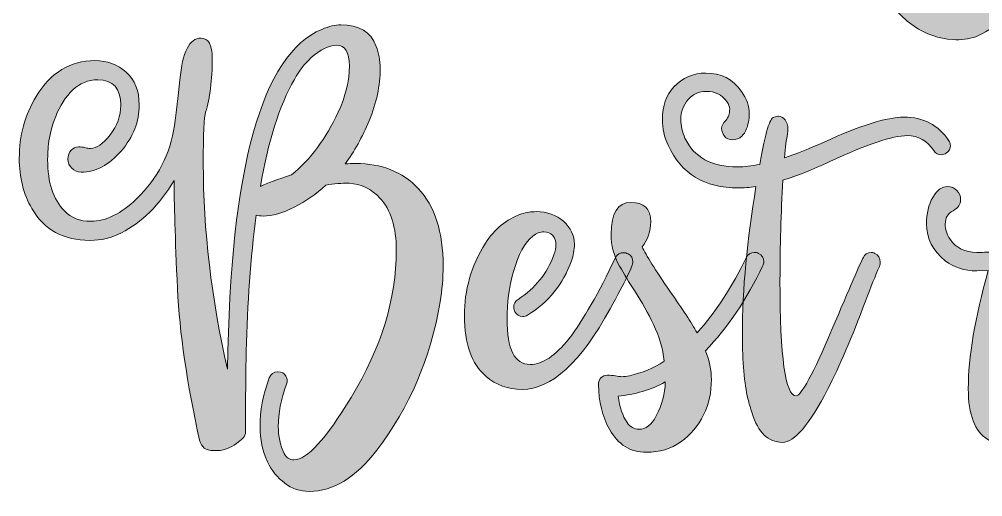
# Model space of a CAD drawing. Header units: inches. Extents: x 0.37 to 5.63, y 0.22 to 5.78.
# Drawn here: x 0.433 to 3.031, y 0.217 to 1.506 of the extents above; entities that cross this region are included whole.
import ezdxf

# ---------------------------------------------------------------- set-up
doc = ezdxf.new("R2010")
doc.units = ezdxf.units.IN
doc.header["$MEASUREMENT"] = 0
doc.layers.add('Layer 1', color=7, linetype='Continuous')

# ---------------------------------------------------------------- blocks, each defined once
blk = doc.blocks.new('block 4')
at = {"layer": 'Layer 1', "true_color": 0x231f20}
h = blk.add_hatch(color=250, dxfattribs=at)
h.dxf.hatch_style = 2
edge = h.paths.add_edge_path()
edge.add_spline(control_points=[(2.9502, 1.4509), (2.9128, 1.4535), (2.8779, 1.4651), (2.8456, 1.487), (2.8121, 1.5102), (2.785, 1.5412), (2.7631, 1.5761), (2.7463, 1.6031), (2.7321, 1.6341), (2.7205, 1.6651), (2.7128, 1.6857), (2.7063, 1.7064), (2.7011, 1.7283), (2.696, 1.7464), (2.6921, 1.767), (2.6908, 1.7864), (2.6882, 1.8006), (2.6882, 1.8148), (2.6869, 1.8289), (2.6844, 1.8496), (2.6856, 1.8715), (2.6869, 1.8922), (2.6882, 1.9064), (2.6908, 1.9206), (2.6934, 1.9348), (2.6947, 1.9451), (2.696, 1.9567), (2.6986, 1.967), (2.7037, 1.9877), (2.7089, 2.007), (2.7166, 2.0277), (2.7231, 2.047), (2.7308, 2.0664), (2.7399, 2.0845), (2.7592, 2.1206), (2.7811, 2.1541), (2.8108, 2.1812), (2.8289, 2.1993), (2.8495, 2.2135), (2.8728, 2.2238), (2.8792, 2.2277), (2.8856, 2.2329), (2.8934, 2.2354), (2.9076, 2.2432), (2.9231, 2.2483), (2.9386, 2.2509), (2.9567, 2.2548), (2.9734, 2.2548), (2.9902, 2.2522), (3.0186, 2.2483), (3.0444, 2.238), (3.0663, 2.2212), (3.0986, 2.1993), (3.1244, 2.1709), (3.1463, 2.1399), (3.1605, 2.1219), (3.1722, 2.1038), (3.1824, 2.0832), (3.1876, 2.0729), (3.1915, 2.0625), (3.1954, 2.0509), (3.2005, 2.038), (3.2044, 2.0251), (3.2083, 2.0109), (3.2122, 1.9954), (3.216, 1.9799), (3.216, 1.9632), (3.2147, 1.9399), (3.1992, 1.9167), (3.1786, 1.909), (3.1657, 1.9051), (3.1541, 1.9012), (3.1411, 1.8973), (3.1257, 1.8935), (3.1102, 1.8883), (3.0934, 1.8845), (3.0818, 1.8806), (3.0702, 1.878), (3.0573, 1.8741), (3.0379, 1.869), (3.0173, 1.8625), (2.9979, 1.8573), (2.9863, 1.8548), (2.976, 1.8509), (2.9644, 1.8483), (2.945, 1.8432), (2.9244, 1.8367), (2.905, 1.8315), (2.8882, 1.8264), (2.8715, 1.8225), (2.8534, 1.8173), (2.8534, 1.8135), (2.8534, 1.8109), (2.8534, 1.8083), (2.8547, 1.8006), (2.856, 1.7928), (2.8573, 1.7851), (2.8599, 1.7683), (2.8624, 1.7515), (2.865, 1.7348), (2.8728, 1.7025), (2.8831, 1.6689), (2.8986, 1.6393), (2.9089, 1.6199), (2.9218, 1.6018), (2.9399, 1.5877), (2.9476, 1.5825), (2.9554, 1.5786), (2.9644, 1.5748), (2.9669, 1.5735), (2.9695, 1.5722), (2.9734, 1.5709), (2.9889, 1.5644), (3.0018, 1.5683), (3.016, 1.5761), (3.0328, 1.5851), (3.0444, 1.5993), (3.0534, 1.6173), (3.0637, 1.638), (3.0702, 1.6599), (3.0741, 1.6819), (3.0767, 1.6948), (3.0754, 1.7064), (3.0767, 1.718), (3.0689, 1.7206), (3.0637, 1.7219), (3.0573, 1.7244), (3.0508, 1.7283), (3.047, 1.7348), (3.047, 1.7425), (3.047, 1.7515), (3.0495, 1.7567), (3.0586, 1.758), (3.0624, 1.7593), (3.0676, 1.7606), (3.0728, 1.7606), (3.0986, 1.7593), (3.1257, 1.7593), (3.1528, 1.758), (3.1709, 1.7567), (3.1902, 1.7567), (3.2096, 1.7541), (3.2224, 1.7528), (3.2302, 1.7464), (3.2341, 1.7348), (3.2379, 1.7232), (3.2302, 1.7141), (3.2199, 1.7128), (3.2122, 1.7115), (3.2044, 1.7115), (3.1967, 1.7115), (3.1876, 1.7115), (3.1786, 1.7115), (3.1683, 1.7115), (3.167, 1.7025), (3.167, 1.6935), (3.1644, 1.6844), (3.1618, 1.6702), (3.1592, 1.6573), (3.1554, 1.6431), (3.1515, 1.6302), (3.1476, 1.6186), (3.1437, 1.6057), (3.1283, 1.567), (3.1076, 1.5322), (3.0779, 1.5025), (3.0586, 1.4831), (3.0367, 1.4689), (3.0121, 1.4586), (2.9928, 1.4522), (2.9721, 1.4496), (2.9502, 1.4509)], knot_values=[0, 0, 0, 0, 1, 1, 1, 2, 2, 2, 3, 3, 3, 4, 4, 4, 5, 5, 5, 6, 6, 6, 7, 7, 7, 8, 8, 8, 9, 9, 9, 10, 10, 10, 11, 11, 11, 12, 12, 12, 13, 13, 13, 14, 14, 14, 15, 15, 15, 16, 16, 16, 17, 17, 17, 18, 18, 18, 19, 19, 19, 20, 20, 20, 21, 21, 21, 22, 22, 22, 23, 23, 23, 24, 24, 24, 25, 25, 25, 26, 26, 26, 27, 27, 27, 28, 28, 28, 29, 29, 29, 30, 30, 30, 31, 31, 31, 32, 32, 32, 33, 33, 33, 34, 34, 34, 35, 35, 35, 36, 36, 36, 37, 37, 37, 38, 38, 38, 39, 39, 39, 40, 40, 40, 41, 41, 41, 42, 42, 42, 43, 43, 43, 44, 44, 44, 45, 45, 45, 46, 46, 46, 47, 47, 47, 48, 48, 48, 49, 49, 49, 50, 50, 50, 51, 51, 51, 52, 52, 52, 53, 53, 53, 54, 54, 54, 55, 55, 55, 56, 56, 56, 57, 57, 57, 57], degree=3, periodic=1)
edge = h.paths.add_edge_path()
edge.add_spline(control_points=[(2.8728, 2.1219), (2.8895, 2.1464), (2.9115, 2.1657), (2.9334, 2.1774), (2.9102, 2.1774), (2.8869, 2.1735), (2.865, 2.167), (2.8586, 2.1657), (2.8534, 2.1632), (2.8482, 2.1619), (2.8418, 2.158), (2.8367, 2.1554), (2.8302, 2.1516), (2.8095, 2.1361), (2.7928, 2.118), (2.7786, 2.0973), (2.7747, 2.087), (2.7708, 2.0767), (2.7669, 2.0664), (2.7554, 2.0341), (2.7476, 2.0032), (2.7437, 1.9773), (2.7399, 1.9503), (2.7373, 1.9283), (2.7373, 1.9115), (2.7373, 1.9038), (2.7373, 1.8973), (2.7373, 1.8935), (2.7373, 1.8896), (2.7373, 1.887), (2.7373, 1.887), (2.7373, 1.887), (2.8069, 1.8883), (2.8069, 1.8883), (2.8069, 1.8883), (2.8069, 1.8896), (2.8069, 1.8935), (2.8056, 1.8973), (2.8069, 1.9025), (2.8069, 1.909), (2.8069, 1.9232), (2.8082, 1.9425), (2.8121, 1.9657), (2.816, 1.989), (2.8224, 2.0161), (2.8328, 2.0432), (2.8418, 2.0703), (2.856, 2.0986), (2.8728, 2.1219)], knot_values=[0, 0, 0, 0, 1, 1, 1, 2, 2, 2, 3, 3, 3, 4, 4, 4, 5, 5, 5, 6, 6, 6, 7, 7, 7, 8, 8, 8, 9, 9, 9, 10, 10, 10, 11, 11, 11, 12, 12, 12, 13, 13, 13, 14, 14, 14, 15, 15, 15, 16, 16, 16, 16], degree=3, periodic=1)
h.paths.add_polyline_path([(2.8069, 1.8638), (2.7386, 1.8638), (2.7386, 1.8302), (2.8069, 1.8302)])
h.paths.add_polyline_path([(2.8069, 1.8135), (2.7386, 1.8135), (2.7386, 1.7967), (2.8069, 1.7967)])
edge = h.paths.add_edge_path()
edge.add_spline(control_points=[(2.9218, 2.0961), (2.9128, 2.0909), (2.9076, 2.0832), (2.9024, 2.0741), (2.8973, 2.0664), (2.8934, 2.0573), (2.8895, 2.0483), (2.8792, 2.0303), (2.8728, 2.0109), (2.8689, 1.9916), (2.8663, 1.9786), (2.8637, 1.967), (2.8611, 1.9541), (2.8611, 1.9503), (2.8611, 1.9451), (2.8599, 1.9399), (2.8624, 1.9412), (2.8637, 1.9412), (2.865, 1.9412), (2.8831, 1.9464), (2.9011, 1.9516), (2.9179, 1.9567), (2.945, 1.9645), (2.9721, 1.9722), (2.9979, 1.9799), (3.0173, 1.9851), (3.0354, 1.9903), (3.0534, 1.9954), (3.0663, 1.9993), (3.0779, 2.0032), (3.0921, 2.007), (3.087, 2.0173), (3.0831, 2.0277), (3.0767, 2.0367), (3.065, 2.0573), (3.0508, 2.0754), (3.0302, 2.0896), (3.0147, 2.1012), (2.9979, 2.109), (2.9773, 2.1103), (2.9579, 2.1103), (2.9386, 2.1064), (2.9218, 2.0961)], knot_values=[0, 0, 0, 0, 1, 1, 1, 2, 2, 2, 3, 3, 3, 4, 4, 4, 5, 5, 5, 6, 6, 6, 7, 7, 7, 8, 8, 8, 9, 9, 9, 10, 10, 10, 11, 11, 11, 12, 12, 12, 13, 13, 13, 14, 14, 14, 14], degree=3, periodic=1)
at = {"layer": 'Layer 1', "lineweight": 0}
blk.add_open_spline([(2.9502, 1.4509), (2.9128, 1.4535), (2.8779, 1.4651), (2.8456, 1.487), (2.8121, 1.5102), (2.785, 1.5412), (2.7631, 1.5761), (2.7463, 1.6031), (2.7321, 1.6341), (2.7205, 1.6651), (2.7128, 1.6857), (2.7063, 1.7064), (2.7011, 1.7283), (2.696, 1.7464), (2.6921, 1.767), (2.6908, 1.7864), (2.6882, 1.8006), (2.6882, 1.8148), (2.6869, 1.8289), (2.6844, 1.8496), (2.6856, 1.8715), (2.6869, 1.8922), (2.6882, 1.9064), (2.6908, 1.9206), (2.6934, 1.9348), (2.6947, 1.9451), (2.696, 1.9567), (2.6986, 1.967), (2.7037, 1.9877), (2.7089, 2.007), (2.7166, 2.0277), (2.7231, 2.047), (2.7308, 2.0664), (2.7399, 2.0845), (2.7592, 2.1206), (2.7811, 2.1541), (2.8108, 2.1812), (2.8289, 2.1993), (2.8495, 2.2135), (2.8728, 2.2238), (2.8792, 2.2277), (2.8856, 2.2329), (2.8934, 2.2354), (2.9076, 2.2432), (2.9231, 2.2483), (2.9386, 2.2509), (2.9567, 2.2548), (2.9734, 2.2548), (2.9902, 2.2522), (3.0186, 2.2483), (3.0444, 2.238), (3.0663, 2.2212), (3.0986, 2.1993), (3.1244, 2.1709), (3.1463, 2.1399), (3.1605, 2.1219), (3.1722, 2.1038), (3.1824, 2.0832), (3.1876, 2.0729), (3.1915, 2.0625), (3.1954, 2.0509), (3.2005, 2.038), (3.2044, 2.0251), (3.2083, 2.0109), (3.2122, 1.9954), (3.216, 1.9799), (3.216, 1.9632), (3.2147, 1.9399), (3.1992, 1.9167), (3.1786, 1.909), (3.1657, 1.9051), (3.1541, 1.9012), (3.1411, 1.8973), (3.1257, 1.8935), (3.1102, 1.8883), (3.0934, 1.8845), (3.0818, 1.8806), (3.0702, 1.878), (3.0573, 1.8741), (3.0379, 1.869), (3.0173, 1.8625), (2.9979, 1.8573), (2.9863, 1.8548), (2.976, 1.8509), (2.9644, 1.8483), (2.945, 1.8432), (2.9244, 1.8367), (2.905, 1.8315), (2.8882, 1.8264), (2.8715, 1.8225), (2.8534, 1.8173), (2.8534, 1.8135), (2.8534, 1.8109), (2.8534, 1.8083), (2.8547, 1.8006), (2.856, 1.7928), (2.8573, 1.7851), (2.8599, 1.7683), (2.8624, 1.7515), (2.865, 1.7348), (2.8728, 1.7025), (2.8831, 1.6689), (2.8986, 1.6393), (2.9089, 1.6199), (2.9218, 1.6018), (2.9399, 1.5877), (2.9476, 1.5825), (2.9554, 1.5786), (2.9644, 1.5748), (2.9669, 1.5735), (2.9695, 1.5722), (2.9734, 1.5709), (2.9889, 1.5644), (3.0018, 1.5683), (3.016, 1.5761), (3.0328, 1.5851), (3.0444, 1.5993), (3.0534, 1.6173), (3.0637, 1.638), (3.0702, 1.6599), (3.0741, 1.6819), (3.0767, 1.6948), (3.0754, 1.7064), (3.0767, 1.718), (3.0689, 1.7206), (3.0637, 1.7219), (3.0573, 1.7244), (3.0508, 1.7283), (3.047, 1.7348), (3.047, 1.7425), (3.047, 1.7515), (3.0495, 1.7567), (3.0586, 1.758), (3.0624, 1.7593), (3.0676, 1.7606), (3.0728, 1.7606), (3.0986, 1.7593), (3.1257, 1.7593), (3.1528, 1.758), (3.1709, 1.7567), (3.1902, 1.7567), (3.2096, 1.7541), (3.2224, 1.7528), (3.2302, 1.7464), (3.2341, 1.7348), (3.2379, 1.7232), (3.2302, 1.7141), (3.2199, 1.7128), (3.2122, 1.7115), (3.2044, 1.7115), (3.1967, 1.7115), (3.1876, 1.7115), (3.1786, 1.7115), (3.1683, 1.7115), (3.167, 1.7025), (3.167, 1.6935), (3.1644, 1.6844), (3.1618, 1.6702), (3.1592, 1.6573), (3.1554, 1.6431), (3.1515, 1.6302), (3.1476, 1.6186), (3.1437, 1.6057), (3.1283, 1.567), (3.1076, 1.5322), (3.0779, 1.5025), (3.0586, 1.4831), (3.0367, 1.4689), (3.0121, 1.4586), (2.9928, 1.4522), (2.9721, 1.4496), (2.9502, 1.4509)], degree=3, knots=[0, 0, 0, 0, 1, 1, 1, 2, 2, 2, 3, 3, 3, 4, 4, 4, 5, 5, 5, 6, 6, 6, 7, 7, 7, 8, 8, 8, 9, 9, 9, 10, 10, 10, 11, 11, 11, 12, 12, 12, 13, 13, 13, 14, 14, 14, 15, 15, 15, 16, 16, 16, 17, 17, 17, 18, 18, 18, 19, 19, 19, 20, 20, 20, 21, 21, 21, 22, 22, 22, 23, 23, 23, 24, 24, 24, 25, 25, 25, 26, 26, 26, 27, 27, 27, 28, 28, 28, 29, 29, 29, 30, 30, 30, 31, 31, 31, 32, 32, 32, 33, 33, 33, 34, 34, 34, 35, 35, 35, 36, 36, 36, 37, 37, 37, 38, 38, 38, 39, 39, 39, 40, 40, 40, 41, 41, 41, 42, 42, 42, 43, 43, 43, 44, 44, 44, 45, 45, 45, 46, 46, 46, 47, 47, 47, 48, 48, 48, 49, 49, 49, 50, 50, 50, 51, 51, 51, 52, 52, 52, 53, 53, 53, 54, 54, 54, 55, 55, 55, 56, 56, 56, 57, 57, 57, 57], dxfattribs=at)
blk = doc.blocks.new('block 5')
at = {"layer": 'Layer 1', "true_color": 0x231f20}
h = blk.add_hatch(color=250, dxfattribs=at)
h.dxf.hatch_style = 2
edge = h.paths.add_edge_path()
edge.add_spline(control_points=[(1.1484, 0.2541), (1.1285, 0.269), (1.1129, 0.2883), (1.1024, 0.3113), (1.0887, 0.3418), (1.0818, 0.3729), (1.0818, 0.4058), (1.0818, 0.4488), (1.0899, 0.4929), (1.1067, 0.5383), (1.1111, 0.5489), (1.1185, 0.5545), (1.1297, 0.5545), (1.1403, 0.5545), (1.1477, 0.5508), (1.1515, 0.5427), (1.154, 0.5383), (1.1552, 0.534), (1.1552, 0.5309), (1.1552, 0.5278), (1.1546, 0.5247), (1.1534, 0.5215), (1.1384, 0.4799), (1.131, 0.4419), (1.131, 0.4071), (1.131, 0.381), (1.1366, 0.3567), (1.1472, 0.3337), (1.1527, 0.3225), (1.1614, 0.3169), (1.1733, 0.3169), (1.2081, 0.3169), (1.2597, 0.3729), (1.3275, 0.4855), (1.4089, 0.6192), (1.4494, 0.7516), (1.4494, 0.8822), (1.4494, 0.945), (1.4345, 0.9917), (1.4052, 1.0234), (1.3828, 1.0476), (1.3549, 1.0607), (1.3219, 1.0638), (1.3026, 1.0638), (1.2815, 1.062), (1.2597, 1.0582), (1.2336, 1.0346), (1.2056, 1.0147), (1.1739, 0.9985), (1.1428, 0.983), (1.1148, 0.9749), (1.0899, 0.9749), (1.0831, 0.9749), (1.0769, 0.9755), (1.0713, 0.9774), (1.0564, 0.8611), (1.0477, 0.7386), (1.0445, 0.6098), (1.0433, 0.5464), (1.0427, 0.4743), (1.0427, 0.3928), (1.0427, 0.3859), (1.0402, 0.3797), (1.0358, 0.3754), (1.0308, 0.3704), (1.0253, 0.3654), (1.0184, 0.3611), (1.0004, 0.3493), (0.9855, 0.343), (0.9743, 0.3424), (0.9631, 0.3418), (0.9569, 0.3418), (0.9562, 0.3418), (0.9357, 0.3418), (0.9233, 0.3511), (0.9189, 0.3698), (0.8847, 0.5234), (0.8648, 0.6596), (0.8592, 0.7796), (0.853, 0.9164), (0.8499, 1.0134), (0.8499, 1.0707), (0.81, 1.0041), (0.7628, 0.9575), (0.7081, 0.9295), (0.6813, 0.9158), (0.6533, 0.909), (0.6229, 0.909), (0.552, 0.909), (0.4998, 0.9376), (0.4668, 0.9948), (0.4438, 1.034), (0.4326, 1.0787), (0.4326, 1.1304), (0.4326, 1.1919), (0.4475, 1.2473), (0.478, 1.2976), (0.5172, 1.3617), (0.57, 1.3941), (0.6366, 1.3941), (0.6695, 1.3941), (0.6975, 1.3835), (0.7211, 1.3629), (0.7441, 1.3418), (0.756, 1.3126), (0.756, 1.2746), (0.756, 1.2299), (0.7398, 1.1882), (0.7075, 1.1503), (0.6745, 1.1123), (0.6384, 1.093), (0.5993, 1.093), (0.5893, 1.093), (0.5812, 1.0968), (0.5744, 1.1036), (0.5675, 1.1105), (0.5638, 1.1192), (0.5638, 1.1285), (0.5638, 1.1384), (0.5669, 1.1465), (0.5725, 1.1527), (0.5781, 1.1583), (0.5849, 1.1615), (0.5924, 1.1615), (0.5986, 1.1615), (0.6042, 1.1608), (0.6098, 1.1596), (0.6154, 1.1577), (0.6204, 1.1571), (0.6247, 1.1571), (0.6403, 1.1571), (0.6583, 1.1695), (0.6776, 1.1938), (0.6969, 1.218), (0.7062, 1.2448), (0.7062, 1.274), (0.7062, 1.3194), (0.6857, 1.3424), (0.644, 1.3424), (0.6185, 1.3424), (0.5961, 1.3331), (0.5769, 1.3151), (0.5576, 1.2964), (0.542, 1.2728), (0.5308, 1.2435), (0.5197, 1.2143), (0.5134, 1.1901), (0.5115, 1.1695), (0.5097, 1.149), (0.5091, 1.1347), (0.5091, 1.1266), (0.5091, 1.0657), (0.524, 1.0197), (0.5545, 0.9886), (0.5725, 0.9699), (0.5961, 0.9606), (0.626, 0.9606), (0.6664, 0.9606), (0.7075, 0.9811), (0.7491, 1.0215), (0.8057, 1.0763), (0.8399, 1.1422), (0.8511, 1.2193), (0.8561, 1.2547), (0.8611, 1.2958), (0.8654, 1.3424), (0.8729, 1.4177), (0.8915, 1.455), (0.922, 1.455), (0.9425, 1.455), (0.9531, 1.437), (0.9531, 1.4003), (0.9531, 1.3412), (0.9469, 1.2927), (0.9351, 1.2554), (0.9307, 1.2429), (0.9288, 1.1963), (0.9288, 1.1161), (0.9288, 0.9376), (0.9506, 0.7523), (0.9942, 0.5613), (1.0016, 1.1049), (1.0862, 1.4102), (1.2485, 1.4786), (1.2678, 1.4867), (1.2852, 1.4911), (1.2995, 1.4911), (1.3486, 1.4911), (1.381, 1.4718), (1.3953, 1.4326), (1.4021, 1.4146), (1.4059, 1.3947), (1.4059, 1.3735), (1.4059, 1.3269), (1.3959, 1.2796), (1.376, 1.2317), (1.3579, 1.1882), (1.3362, 1.149), (1.3113, 1.1154), (1.3213, 1.1161), (1.3306, 1.1167), (1.3399, 1.1167), (1.4096, 1.1167), (1.4656, 1.0943), (1.5084, 1.0495), (1.5532, 1.0016), (1.5756, 0.932), (1.5756, 0.8399), (1.5756, 0.8082), (1.5731, 0.7759), (1.5675, 0.7429), (1.542, 0.5912), (1.4848, 0.4581), (1.3965, 0.343), (1.3399, 0.269), (1.2796, 0.2323), (1.2149, 0.2317), (1.19, 0.2317), (1.1676, 0.2392), (1.1484, 0.2541)], knot_values=[0, 0, 0, 0, 1, 1, 1, 2, 2, 2, 3, 3, 3, 4, 4, 4, 5, 5, 5, 6, 6, 6, 7, 7, 7, 8, 8, 8, 9, 9, 9, 10, 10, 10, 11, 11, 11, 12, 12, 12, 13, 13, 13, 14, 14, 14, 15, 15, 15, 16, 16, 16, 17, 17, 17, 18, 18, 18, 19, 19, 19, 20, 20, 20, 21, 21, 21, 22, 22, 22, 23, 23, 23, 24, 24, 24, 25, 25, 25, 26, 26, 26, 27, 27, 27, 28, 28, 28, 29, 29, 29, 30, 30, 30, 31, 31, 31, 32, 32, 32, 33, 33, 33, 34, 34, 34, 35, 35, 35, 36, 36, 36, 37, 37, 37, 38, 38, 38, 39, 39, 39, 40, 40, 40, 41, 41, 41, 42, 42, 42, 43, 43, 43, 44, 44, 44, 45, 45, 45, 46, 46, 46, 47, 47, 47, 48, 48, 48, 49, 49, 49, 50, 50, 50, 51, 51, 51, 52, 52, 52, 53, 53, 53, 54, 54, 54, 55, 55, 55, 56, 56, 56, 57, 57, 57, 58, 58, 58, 59, 59, 59, 60, 60, 60, 61, 61, 61, 62, 62, 62, 63, 63, 63, 64, 64, 64, 65, 65, 65, 66, 66, 66, 67, 67, 67, 68, 68, 68, 69, 69, 69, 70, 70, 70, 71, 71, 71, 72, 72, 72, 73, 73, 73, 73], degree=3, periodic=1)
edge = h.paths.add_edge_path()
edge.add_spline(control_points=[(1.1671, 1.0862), (1.218, 1.1279), (1.2597, 1.1838), (1.2927, 1.2547), (1.3126, 1.2976), (1.3225, 1.3393), (1.3231, 1.3797), (1.3231, 1.4171), (1.3113, 1.4357), (1.2877, 1.4357), (1.2671, 1.4357), (1.2448, 1.4245), (1.2193, 1.4015), (1.2025, 1.3866), (1.1875, 1.3673), (1.1745, 1.3437), (1.1335, 1.2715), (1.103, 1.1751), (1.0831, 1.0545), (1.1011, 1.0632), (1.1291, 1.0738), (1.1671, 1.0862)], knot_values=[0, 0, 0, 0, 1, 1, 1, 2, 2, 2, 3, 3, 3, 4, 4, 4, 5, 5, 5, 6, 6, 6, 7, 7, 7, 7], degree=3, periodic=1)
h = blk.add_hatch(color=250, dxfattribs=at)
h.dxf.hatch_style = 2
edge = h.paths.add_edge_path()
edge.add_spline(control_points=[(3.5049, 0.3107), (3.4614, 0.3729), (3.4322, 0.4531), (3.4172, 0.5508), (3.4091, 0.6061), (3.4041, 0.6534), (3.4035, 0.6938), (3.4023, 0.7342), (3.4017, 0.7641), (3.4017, 0.784), (3.4017, 0.8132), (3.4023, 0.8449), (3.4035, 0.8804), (3.3842, 0.8779), (3.3625, 0.8748), (3.3382, 0.8704), (3.2362, 0.8524), (3.1641, 0.8406), (3.1218, 0.835), (3.087, 0.7013), (3.0696, 0.5968), (3.0696, 0.5215), (3.0696, 0.4575), (3.0789, 0.4189), (3.0976, 0.4071), (3.105, 0.4021), (3.1088, 0.394), (3.1088, 0.3835), (3.1088, 0.3679), (3.1007, 0.3598), (3.0851, 0.3598), (3.0708, 0.3598), (3.0571, 0.3636), (3.0447, 0.3716), (3.0093, 0.3934), (2.9919, 0.4394), (2.9919, 0.5085), (2.9919, 0.5937), (3.0099, 0.7), (3.0453, 0.8275), (3.0453, 0.8275), (3.0148, 0.8269), (3.0148, 0.8269), (2.9813, 0.8269), (2.9527, 0.8362), (2.9297, 0.8542), (2.8961, 0.881), (2.8793, 0.9139), (2.8793, 0.9537), (2.8793, 0.9817), (2.8849, 1.0054), (2.8961, 1.0253), (2.9073, 1.0445), (2.9203, 1.0545), (2.9359, 1.0545), (2.9458, 1.0545), (2.9546, 1.0508), (2.9614, 1.0439), (2.9682, 1.0371), (2.9713, 1.0284), (2.9713, 1.0184), (2.9713, 1.0066), (2.9645, 0.9973), (2.9508, 0.9892), (2.9365, 0.9811), (2.9297, 0.9693), (2.9297, 0.9537), (2.9297, 0.9388), (2.934, 0.9251), (2.9427, 0.9121), (2.9589, 0.8884), (2.9832, 0.8766), (3.0148, 0.8766), (3.0279, 0.8766), (3.0429, 0.8773), (3.0596, 0.8785), (3.11, 1.0445), (3.1666, 1.1901), (3.2307, 1.3157), (3.2879, 1.4276), (3.3401, 1.4836), (3.388, 1.4836), (3.4185, 1.4836), (3.4402, 1.4737), (3.4539, 1.4531), (3.4632, 1.4388), (3.4707, 1.4245), (3.475, 1.409), (3.4881, 1.366), (3.4974, 1.3219), (3.5018, 1.2771), (3.5043, 1.2529), (3.5068, 1.2087), (3.5093, 1.1447), (3.5242, 0.7759), (3.5478, 0.5383), (3.5795, 0.432), (3.6113, 0.3256), (3.6479, 0.2728), (3.6884, 0.2728), (3.7002, 0.2728), (3.7151, 0.2771), (3.7319, 0.2864), (3.7487, 0.2958), (3.7611, 0.3001), (3.7705, 0.3001), (3.7866, 0.3001), (3.7947, 0.2933), (3.7947, 0.2802), (3.7947, 0.2659), (3.7841, 0.2522), (3.7624, 0.2404), (3.735, 0.2249), (3.7051, 0.2174), (3.6734, 0.2174), (3.6044, 0.2174), (3.5478, 0.2485), (3.5049, 0.3107)], knot_values=[0, 0, 0, 0, 1, 1, 1, 2, 2, 2, 3, 3, 3, 4, 4, 4, 5, 5, 5, 6, 6, 6, 7, 7, 7, 8, 8, 8, 9, 9, 9, 10, 10, 10, 11, 11, 11, 12, 12, 12, 13, 13, 13, 14, 14, 14, 15, 15, 15, 16, 16, 16, 17, 17, 17, 18, 18, 18, 19, 19, 19, 20, 20, 20, 21, 21, 21, 22, 22, 22, 23, 23, 23, 24, 24, 24, 25, 25, 25, 26, 26, 26, 27, 27, 27, 28, 28, 28, 29, 29, 29, 30, 30, 30, 31, 31, 31, 32, 32, 32, 33, 33, 33, 34, 34, 34, 35, 35, 35, 36, 36, 36, 37, 37, 37, 38, 38, 38, 39, 39, 39, 39], degree=3, periodic=1)
edge = h.paths.add_edge_path()
edge.add_spline(control_points=[(3.258, 0.9077), (3.3183, 0.9189), (3.3675, 0.9264), (3.4054, 0.9307), (3.4073, 0.9724), (3.4104, 1.0178), (3.4135, 1.0675), (3.4178, 1.1316), (3.4197, 1.1832), (3.4197, 1.2224), (3.4197, 1.2784), (3.416, 1.3256), (3.4079, 1.3636), (3.3998, 1.4015), (3.3905, 1.4208), (3.3812, 1.4208), (3.3762, 1.4208), (3.3681, 1.414), (3.3575, 1.4003), (3.3103, 1.3412), (3.2636, 1.2522), (3.2182, 1.1341), (3.1865, 1.0514), (3.1591, 0.9693), (3.1355, 0.8872), (3.1716, 0.8922), (3.212, 0.899), (3.258, 0.9077)], knot_values=[0, 0, 0, 0, 1, 1, 1, 2, 2, 2, 3, 3, 3, 4, 4, 4, 5, 5, 5, 6, 6, 6, 7, 7, 7, 8, 8, 8, 9, 9, 9, 9], degree=3, periodic=1)
h = blk.add_hatch(color=250, dxfattribs=at)
h.dxf.hatch_style = 2
edge = h.paths.add_edge_path()
edge.add_spline(control_points=[(2.4088, 0.4432), (2.4045, 0.4562), (2.4007, 0.4693), (2.3977, 0.4817), (2.3877, 0.5228), (2.3827, 0.5806), (2.3827, 0.6546), (2.3827, 0.7771), (2.3952, 0.9102), (2.4194, 1.0545), (2.402, 1.052), (2.3865, 1.0508), (2.3715, 1.0508), (2.2801, 1.0508), (2.2173, 1.0893), (2.1825, 1.1658), (2.1719, 1.1882), (2.1669, 1.2112), (2.1669, 1.2355), (2.1669, 1.2721), (2.1775, 1.3014), (2.198, 1.3231), (2.2216, 1.348), (2.2502, 1.3605), (2.2838, 1.3605), (2.3249, 1.3605), (2.3572, 1.3443), (2.3802, 1.3113), (2.3945, 1.292), (2.4014, 1.2715), (2.4014, 1.2498), (2.4014, 1.2355), (2.3983, 1.2205), (2.392, 1.2056), (2.3902, 1.2006), (2.3865, 1.1957), (2.3815, 1.1907), (2.3746, 1.1838), (2.3659, 1.1807), (2.3566, 1.1807), (2.3467, 1.1807), (2.3392, 1.1838), (2.3342, 1.1907), (2.3292, 1.1969), (2.3268, 1.2037), (2.3268, 1.2112), (2.3268, 1.218), (2.3305, 1.2249), (2.338, 1.233), (2.3448, 1.2411), (2.3485, 1.251), (2.3485, 1.2634), (2.3485, 1.2697), (2.346, 1.2765), (2.3404, 1.284), (2.3274, 1.302), (2.3087, 1.3113), (2.2851, 1.3113), (2.2658, 1.3113), (2.2496, 1.3039), (2.2366, 1.2896), (2.2235, 1.2746), (2.2167, 1.2566), (2.2167, 1.2361), (2.2167, 1.218), (2.2204, 1.2013), (2.2279, 1.1851), (2.2521, 1.1335), (2.2994, 1.1073), (2.3703, 1.1073), (2.3877, 1.1073), (2.4076, 1.1098), (2.4293, 1.1142), (2.4375, 1.1577), (2.4443, 1.1901), (2.4505, 1.2106), (2.4561, 1.2292), (2.4617, 1.2398), (2.4679, 1.2417), (2.4735, 1.2435), (2.4779, 1.2442), (2.4804, 1.2442), (2.4866, 1.2442), (2.4922, 1.2411), (2.4978, 1.2348), (2.5028, 1.228), (2.5053, 1.2199), (2.5053, 1.2093), (2.5053, 1.205), (2.5046, 1.2), (2.504, 1.195), (2.5015, 1.1826), (2.499, 1.1615), (2.4965, 1.1322), (2.5289, 1.1428), (2.5643, 1.1571), (2.6029, 1.1745), (2.7011, 1.2193), (2.7727, 1.2417), (2.818, 1.2417), (2.8709, 1.2417), (2.9113, 1.2205), (2.9393, 1.1782), (2.9424, 1.1739), (2.9437, 1.1695), (2.9437, 1.1646), (2.9437, 1.1565), (2.9399, 1.1496), (2.9325, 1.1447), (2.9281, 1.1416), (2.9238, 1.1403), (2.9188, 1.1403), (2.9107, 1.1403), (2.9039, 1.144), (2.8989, 1.1515), (2.8809, 1.1782), (2.8566, 1.1919), (2.8274, 1.1919), (2.7882, 1.1919), (2.7185, 1.1683), (2.6184, 1.1217), (2.5724, 1.0999), (2.5307, 1.0837), (2.4922, 1.0719), (2.4866, 0.9836), (2.4841, 0.8934), (2.4841, 0.8014), (2.4841, 0.5937), (2.4984, 0.4898), (2.5276, 0.4898), (2.5413, 0.4898), (2.5737, 0.5495), (2.624, 0.6683), (2.6732, 0.7834), (2.7011, 0.848), (2.708, 0.8623), (2.7123, 0.8717), (2.7198, 0.8766), (2.7297, 0.8766), (2.7329, 0.8766), (2.7366, 0.876), (2.7403, 0.8741), (2.7496, 0.8692), (2.7546, 0.8611), (2.7546, 0.8505), (2.7546, 0.8468), (2.754, 0.8431), (2.7521, 0.8387), (2.7416, 0.8144), (2.7291, 0.7834), (2.7148, 0.7454), (2.6781, 0.6472), (2.6439, 0.5682), (2.6135, 0.5085), (2.5637, 0.4121), (2.5227, 0.3642), (2.4909, 0.3642), (2.4524, 0.3642), (2.425, 0.3903), (2.4088, 0.4432)], knot_values=[0, 0, 0, 0, 1, 1, 1, 2, 2, 2, 3, 3, 3, 4, 4, 4, 5, 5, 5, 6, 6, 6, 7, 7, 7, 8, 8, 8, 9, 9, 9, 10, 10, 10, 11, 11, 11, 12, 12, 12, 13, 13, 13, 14, 14, 14, 15, 15, 15, 16, 16, 16, 17, 17, 17, 18, 18, 18, 19, 19, 19, 20, 20, 20, 21, 21, 21, 22, 22, 22, 23, 23, 23, 24, 24, 24, 25, 25, 25, 26, 26, 26, 27, 27, 27, 28, 28, 28, 29, 29, 29, 30, 30, 30, 31, 31, 31, 32, 32, 32, 33, 33, 33, 34, 34, 34, 35, 35, 35, 36, 36, 36, 37, 37, 37, 38, 38, 38, 39, 39, 39, 40, 40, 40, 41, 41, 41, 42, 42, 42, 43, 43, 43, 44, 44, 44, 45, 45, 45, 46, 46, 46, 47, 47, 47, 48, 48, 48, 49, 49, 49, 50, 50, 50, 51, 51, 51, 52, 52, 52, 53, 53, 53, 53], degree=3, periodic=1)
h = blk.add_hatch(color=250, dxfattribs=at)
h.dxf.hatch_style = 2
edge = h.paths.add_edge_path()
edge.add_spline(control_points=[(2.0243, 0.3996), (2.005, 0.4338), (1.9951, 0.4743), (1.9945, 0.5203), (1.9945, 0.5271), (1.9969, 0.5334), (2.0013, 0.5383), (2.0057, 0.5427), (2.0119, 0.5452), (2.0187, 0.5452), (2.0261, 0.5452), (2.0336, 0.5446), (2.0405, 0.5433), (2.0473, 0.5421), (2.0529, 0.5414), (2.0572, 0.5414), (2.0635, 0.5414), (2.0703, 0.5421), (2.0784, 0.5439), (2.1114, 0.5514), (2.1425, 0.5645), (2.1717, 0.5831), (2.168, 0.6167), (2.1586, 0.6496), (2.1431, 0.682), (2.1294, 0.7112), (2.112, 0.7423), (2.0915, 0.774), (2.0771, 0.7958), (2.0641, 0.8176), (2.0517, 0.8393), (2.0361, 0.8667), (2.0286, 0.8953), (2.0286, 0.9258), (2.0286, 0.983), (2.0467, 1.0116), (2.0821, 1.0116), (2.1176, 1.0116), (2.1356, 0.9942), (2.1356, 0.9593), (2.1356, 0.9338), (2.1281, 0.9115), (2.1126, 0.8916), (2.1226, 0.8698), (2.1474, 0.83), (2.1872, 0.7722), (2.2208, 0.7243), (2.2451, 0.687), (2.2606, 0.6596), (2.3116, 0.7168), (2.3558, 0.7846), (2.3931, 0.8623), (2.3974, 0.8717), (2.4049, 0.8766), (2.4148, 0.8766), (2.4186, 0.8766), (2.4223, 0.876), (2.426, 0.8741), (2.4354, 0.8698), (2.4404, 0.8623), (2.4404, 0.8511), (2.4404, 0.848), (2.4397, 0.8443), (2.4379, 0.8412), (2.3949, 0.7504), (2.3434, 0.6739), (2.283, 0.6111), (2.2936, 0.585), (2.2992, 0.5589), (2.2992, 0.5334), (2.2992, 0.4998), (2.2924, 0.468), (2.278, 0.4382), (2.2638, 0.4083), (2.2432, 0.3841), (2.2171, 0.3654), (2.1904, 0.3468), (2.1592, 0.3374), (2.1238, 0.3374), (2.0809, 0.3374), (2.0473, 0.358), (2.0243, 0.3996)], knot_values=[0, 0, 0, 0, 1, 1, 1, 2, 2, 2, 3, 3, 3, 4, 4, 4, 5, 5, 5, 6, 6, 6, 7, 7, 7, 8, 8, 8, 9, 9, 9, 10, 10, 10, 11, 11, 11, 12, 12, 12, 13, 13, 13, 14, 14, 14, 15, 15, 15, 16, 16, 16, 17, 17, 17, 18, 18, 18, 19, 19, 19, 20, 20, 20, 21, 21, 21, 22, 22, 22, 23, 23, 23, 24, 24, 24, 25, 25, 25, 26, 26, 26, 27, 27, 27, 27], degree=3, periodic=1)
edge = h.paths.add_edge_path()
edge.add_spline(control_points=[(2.1505, 0.4357), (2.1661, 0.4649), (2.1742, 0.4954), (2.1748, 0.5271), (2.1356, 0.5054), (2.0927, 0.4929), (2.0473, 0.4892), (2.0517, 0.4587), (2.0597, 0.4351), (2.0716, 0.4177), (2.0803, 0.4058), (2.0908, 0.3996), (2.1039, 0.3996), (2.1219, 0.3996), (2.1375, 0.4114), (2.1505, 0.4357)], knot_values=[0, 0, 0, 0, 1, 1, 1, 2, 2, 2, 3, 3, 3, 4, 4, 4, 5, 5, 5, 5], degree=3, periodic=1)
h = blk.add_hatch(color=250, dxfattribs=at)
h.dxf.hatch_style = 2
edge = h.paths.add_edge_path()
edge.add_spline(control_points=[(1.6914, 0.5421), (1.6522, 0.5763), (1.6329, 0.6304), (1.6329, 0.7056), (1.6329, 0.7753), (1.6516, 0.8406), (1.6895, 0.9015), (1.7138, 0.9401), (1.7461, 0.9662), (1.7871, 0.9805), (1.8002, 0.9848), (1.8133, 0.9867), (1.8263, 0.9867), (1.8562, 0.9867), (1.8811, 0.978), (1.9004, 0.9606), (1.9196, 0.9426), (1.9296, 0.9227), (1.9296, 0.899), (1.9296, 0.8835), (1.9271, 0.8679), (1.9215, 0.8536), (1.8991, 0.7908), (1.8599, 0.7423), (1.8033, 0.7075), (1.799, 0.705), (1.7946, 0.7038), (1.7903, 0.7038), (1.7809, 0.7038), (1.7741, 0.7081), (1.7691, 0.7162), (1.7672, 0.7199), (1.766, 0.7243), (1.766, 0.7286), (1.766, 0.738), (1.7697, 0.7448), (1.7778, 0.7498), (1.8244, 0.7802), (1.8562, 0.82), (1.8742, 0.8698), (1.878, 0.8804), (1.8798, 0.8891), (1.8798, 0.8972), (1.8798, 0.9065), (1.8767, 0.9152), (1.8711, 0.922), (1.8649, 0.9289), (1.8574, 0.932), (1.8475, 0.932), (1.8369, 0.932), (1.8269, 0.9282), (1.8176, 0.9208), (1.7958, 0.9034), (1.7784, 0.8717), (1.7654, 0.825), (1.7536, 0.7821), (1.748, 0.7398), (1.748, 0.6969), (1.748, 0.6154), (1.7685, 0.5744), (1.8102, 0.5744), (1.8431, 0.5744), (1.8786, 0.5974), (1.9153, 0.6441), (1.9532, 0.6938), (1.9949, 0.7666), (2.0403, 0.8623), (2.0446, 0.8717), (2.0521, 0.876), (2.0627, 0.876), (2.0664, 0.876), (2.0701, 0.8748), (2.0745, 0.8729), (2.0832, 0.8685), (2.0875, 0.8611), (2.0875, 0.8505), (2.0875, 0.8412), (2.067, 0.7995), (2.026, 0.7243), (1.9464, 0.5794), (1.8674, 0.5072), (1.789, 0.5072), (1.7505, 0.5072), (1.7181, 0.5191), (1.6914, 0.5421)], knot_values=[0, 0, 0, 0, 1, 1, 1, 2, 2, 2, 3, 3, 3, 4, 4, 4, 5, 5, 5, 6, 6, 6, 7, 7, 7, 8, 8, 8, 9, 9, 9, 10, 10, 10, 11, 11, 11, 12, 12, 12, 13, 13, 13, 14, 14, 14, 15, 15, 15, 16, 16, 16, 17, 17, 17, 18, 18, 18, 19, 19, 19, 20, 20, 20, 21, 21, 21, 22, 22, 22, 23, 23, 23, 24, 24, 24, 25, 25, 25, 26, 26, 26, 27, 27, 27, 28, 28, 28, 28], degree=3, periodic=1)
at = {"layer": 'Layer 1', "lineweight": 0}
for points, knots in [([(1.1484, 0.2541), (1.1285, 0.269), (1.1129, 0.2883), (1.1024, 0.3113), (1.0887, 0.3418), (1.0818, 0.3729), (1.0818, 0.4058), (1.0818, 0.4488), (1.0899, 0.4929), (1.1067, 0.5383), (1.1111, 0.5489), (1.1185, 0.5545), (1.1297, 0.5545), (1.1403, 0.5545), (1.1477, 0.5508), (1.1515, 0.5427), (1.154, 0.5383), (1.1552, 0.534), (1.1552, 0.5309), (1.1552, 0.5278), (1.1546, 0.5247), (1.1534, 0.5215), (1.1384, 0.4799), (1.131, 0.4419), (1.131, 0.4071), (1.131, 0.381), (1.1366, 0.3567), (1.1472, 0.3337), (1.1527, 0.3225), (1.1614, 0.3169), (1.1733, 0.3169), (1.2081, 0.3169), (1.2597, 0.3729), (1.3275, 0.4855), (1.4089, 0.6192), (1.4494, 0.7516), (1.4494, 0.8822), (1.4494, 0.945), (1.4345, 0.9917), (1.4052, 1.0234), (1.3828, 1.0476), (1.3549, 1.0607), (1.3219, 1.0638), (1.3026, 1.0638), (1.2815, 1.062), (1.2597, 1.0582), (1.2336, 1.0346), (1.2056, 1.0147), (1.1739, 0.9985), (1.1428, 0.983), (1.1148, 0.9749), (1.0899, 0.9749), (1.0831, 0.9749), (1.0769, 0.9755), (1.0713, 0.9774), (1.0564, 0.8611), (1.0477, 0.7386), (1.0445, 0.6098), (1.0433, 0.5464), (1.0427, 0.4743), (1.0427, 0.3928), (1.0427, 0.3859), (1.0402, 0.3797), (1.0358, 0.3754), (1.0308, 0.3704), (1.0253, 0.3654), (1.0184, 0.3611), (1.0004, 0.3493), (0.9855, 0.343), (0.9743, 0.3424), (0.9631, 0.3418), (0.9569, 0.3418), (0.9562, 0.3418), (0.9357, 0.3418), (0.9233, 0.3511), (0.9189, 0.3698), (0.8847, 0.5234), (0.8648, 0.6596), (0.8592, 0.7796), (0.853, 0.9164), (0.8499, 1.0134), (0.8499, 1.0707), (0.81, 1.0041), (0.7628, 0.9575), (0.7081, 0.9295), (0.6813, 0.9158), (0.6533, 0.909), (0.6229, 0.909), (0.552, 0.909), (0.4998, 0.9376), (0.4668, 0.9948), (0.4438, 1.034), (0.4326, 1.0787), (0.4326, 1.1304), (0.4326, 1.1919), (0.4475, 1.2473), (0.478, 1.2976), (0.5172, 1.3617), (0.57, 1.3941), (0.6366, 1.3941), (0.6695, 1.3941), (0.6975, 1.3835), (0.7211, 1.3629), (0.7441, 1.3418), (0.756, 1.3126), (0.756, 1.2746), (0.756, 1.2299), (0.7398, 1.1882), (0.7075, 1.1503), (0.6745, 1.1123), (0.6384, 1.093), (0.5993, 1.093), (0.5893, 1.093), (0.5812, 1.0968), (0.5744, 1.1036), (0.5675, 1.1105), (0.5638, 1.1192), (0.5638, 1.1285), (0.5638, 1.1384), (0.5669, 1.1465), (0.5725, 1.1527), (0.5781, 1.1583), (0.5849, 1.1615), (0.5924, 1.1615), (0.5986, 1.1615), (0.6042, 1.1608), (0.6098, 1.1596), (0.6154, 1.1577), (0.6204, 1.1571), (0.6247, 1.1571), (0.6403, 1.1571), (0.6583, 1.1695), (0.6776, 1.1938), (0.6969, 1.218), (0.7062, 1.2448), (0.7062, 1.274), (0.7062, 1.3194), (0.6857, 1.3424), (0.644, 1.3424), (0.6185, 1.3424), (0.5961, 1.3331), (0.5769, 1.3151), (0.5576, 1.2964), (0.542, 1.2728), (0.5308, 1.2435), (0.5197, 1.2143), (0.5134, 1.1901), (0.5115, 1.1695), (0.5097, 1.149), (0.5091, 1.1347), (0.5091, 1.1266), (0.5091, 1.0657), (0.524, 1.0197), (0.5545, 0.9886), (0.5725, 0.9699), (0.5961, 0.9606), (0.626, 0.9606), (0.6664, 0.9606), (0.7075, 0.9811), (0.7491, 1.0215), (0.8057, 1.0763), (0.8399, 1.1422), (0.8511, 1.2193), (0.8561, 1.2547), (0.8611, 1.2958), (0.8654, 1.3424), (0.8729, 1.4177), (0.8915, 1.455), (0.922, 1.455), (0.9425, 1.455), (0.9531, 1.437), (0.9531, 1.4003), (0.9531, 1.3412), (0.9469, 1.2927), (0.9351, 1.2554), (0.9307, 1.2429), (0.9288, 1.1963), (0.9288, 1.1161), (0.9288, 0.9376), (0.9506, 0.7523), (0.9942, 0.5613), (1.0016, 1.1049), (1.0862, 1.4102), (1.2485, 1.4786), (1.2678, 1.4867), (1.2852, 1.4911), (1.2995, 1.4911), (1.3486, 1.4911), (1.381, 1.4718), (1.3953, 1.4326), (1.4021, 1.4146), (1.4059, 1.3947), (1.4059, 1.3735), (1.4059, 1.3269), (1.3959, 1.2796), (1.376, 1.2317), (1.3579, 1.1882), (1.3362, 1.149), (1.3113, 1.1154), (1.3213, 1.1161), (1.3306, 1.1167), (1.3399, 1.1167), (1.4096, 1.1167), (1.4656, 1.0943), (1.5084, 1.0495), (1.5532, 1.0016), (1.5756, 0.932), (1.5756, 0.8399), (1.5756, 0.8082), (1.5731, 0.7759), (1.5675, 0.7429), (1.542, 0.5912), (1.4848, 0.4581), (1.3965, 0.343), (1.3399, 0.269), (1.2796, 0.2323), (1.2149, 0.2317), (1.19, 0.2317), (1.1676, 0.2392), (1.1484, 0.2541)], [0, 0, 0, 0, 1, 1, 1, 2, 2, 2, 3, 3, 3, 4, 4, 4, 5, 5, 5, 6, 6, 6, 7, 7, 7, 8, 8, 8, 9, 9, 9, 10, 10, 10, 11, 11, 11, 12, 12, 12, 13, 13, 13, 14, 14, 14, 15, 15, 15, 16, 16, 16, 17, 17, 17, 18, 18, 18, 19, 19, 19, 20, 20, 20, 21, 21, 21, 22, 22, 22, 23, 23, 23, 24, 24, 24, 25, 25, 25, 26, 26, 26, 27, 27, 27, 28, 28, 28, 29, 29, 29, 30, 30, 30, 31, 31, 31, 32, 32, 32, 33, 33, 33, 34, 34, 34, 35, 35, 35, 36, 36, 36, 37, 37, 37, 38, 38, 38, 39, 39, 39, 40, 40, 40, 41, 41, 41, 42, 42, 42, 43, 43, 43, 44, 44, 44, 45, 45, 45, 46, 46, 46, 47, 47, 47, 48, 48, 48, 49, 49, 49, 50, 50, 50, 51, 51, 51, 52, 52, 52, 53, 53, 53, 54, 54, 54, 55, 55, 55, 56, 56, 56, 57, 57, 57, 58, 58, 58, 59, 59, 59, 60, 60, 60, 61, 61, 61, 62, 62, 62, 63, 63, 63, 64, 64, 64, 65, 65, 65, 66, 66, 66, 67, 67, 67, 68, 68, 68, 69, 69, 69, 70, 70, 70, 71, 71, 71, 72, 72, 72, 73, 73, 73, 73]), ([(3.5049, 0.3107), (3.4614, 0.3729), (3.4322, 0.4531), (3.4172, 0.5508), (3.4091, 0.6061), (3.4041, 0.6534), (3.4035, 0.6938), (3.4023, 0.7342), (3.4017, 0.7641), (3.4017, 0.784), (3.4017, 0.8132), (3.4023, 0.8449), (3.4035, 0.8804), (3.3842, 0.8779), (3.3625, 0.8748), (3.3382, 0.8704), (3.2362, 0.8524), (3.1641, 0.8406), (3.1218, 0.835), (3.087, 0.7013), (3.0696, 0.5968), (3.0696, 0.5215), (3.0696, 0.4575), (3.0789, 0.4189), (3.0976, 0.4071), (3.105, 0.4021), (3.1088, 0.394), (3.1088, 0.3835), (3.1088, 0.3679), (3.1007, 0.3598), (3.0851, 0.3598), (3.0708, 0.3598), (3.0571, 0.3636), (3.0447, 0.3716), (3.0093, 0.3934), (2.9919, 0.4394), (2.9919, 0.5085), (2.9919, 0.5937), (3.0099, 0.7), (3.0453, 0.8275), (3.0453, 0.8275), (3.0148, 0.8269), (3.0148, 0.8269), (2.9813, 0.8269), (2.9527, 0.8362), (2.9297, 0.8542), (2.8961, 0.881), (2.8793, 0.9139), (2.8793, 0.9537), (2.8793, 0.9817), (2.8849, 1.0054), (2.8961, 1.0253), (2.9073, 1.0445), (2.9203, 1.0545), (2.9359, 1.0545), (2.9458, 1.0545), (2.9546, 1.0508), (2.9614, 1.0439), (2.9682, 1.0371), (2.9713, 1.0284), (2.9713, 1.0184), (2.9713, 1.0066), (2.9645, 0.9973), (2.9508, 0.9892), (2.9365, 0.9811), (2.9297, 0.9693), (2.9297, 0.9537), (2.9297, 0.9388), (2.934, 0.9251), (2.9427, 0.9121), (2.9589, 0.8884), (2.9832, 0.8766), (3.0148, 0.8766), (3.0279, 0.8766), (3.0429, 0.8773), (3.0596, 0.8785), (3.11, 1.0445), (3.1666, 1.1901), (3.2307, 1.3157), (3.2879, 1.4276), (3.3401, 1.4836), (3.388, 1.4836), (3.4185, 1.4836), (3.4402, 1.4737), (3.4539, 1.4531), (3.4632, 1.4388), (3.4707, 1.4245), (3.475, 1.409), (3.4881, 1.366), (3.4974, 1.3219), (3.5018, 1.2771), (3.5043, 1.2529), (3.5068, 1.2087), (3.5093, 1.1447), (3.5242, 0.7759), (3.5478, 0.5383), (3.5795, 0.432), (3.6113, 0.3256), (3.6479, 0.2728), (3.6884, 0.2728), (3.7002, 0.2728), (3.7151, 0.2771), (3.7319, 0.2864), (3.7487, 0.2958), (3.7611, 0.3001), (3.7705, 0.3001), (3.7866, 0.3001), (3.7947, 0.2933), (3.7947, 0.2802), (3.7947, 0.2659), (3.7841, 0.2522), (3.7624, 0.2404), (3.735, 0.2249), (3.7051, 0.2174), (3.6734, 0.2174), (3.6044, 0.2174), (3.5478, 0.2485), (3.5049, 0.3107)], [0, 0, 0, 0, 1, 1, 1, 2, 2, 2, 3, 3, 3, 4, 4, 4, 5, 5, 5, 6, 6, 6, 7, 7, 7, 8, 8, 8, 9, 9, 9, 10, 10, 10, 11, 11, 11, 12, 12, 12, 13, 13, 13, 14, 14, 14, 15, 15, 15, 16, 16, 16, 17, 17, 17, 18, 18, 18, 19, 19, 19, 20, 20, 20, 21, 21, 21, 22, 22, 22, 23, 23, 23, 24, 24, 24, 25, 25, 25, 26, 26, 26, 27, 27, 27, 28, 28, 28, 29, 29, 29, 30, 30, 30, 31, 31, 31, 32, 32, 32, 33, 33, 33, 34, 34, 34, 35, 35, 35, 36, 36, 36, 37, 37, 37, 38, 38, 38, 39, 39, 39, 39]), ([(1.1671, 1.0862), (1.218, 1.1279), (1.2597, 1.1838), (1.2927, 1.2547), (1.3126, 1.2976), (1.3225, 1.3393), (1.3231, 1.3797), (1.3231, 1.4171), (1.3113, 1.4357), (1.2877, 1.4357), (1.2671, 1.4357), (1.2448, 1.4245), (1.2193, 1.4015), (1.2025, 1.3866), (1.1875, 1.3673), (1.1745, 1.3437), (1.1335, 1.2715), (1.103, 1.1751), (1.0831, 1.0545), (1.1011, 1.0632), (1.1291, 1.0738), (1.1671, 1.0862)], [0, 0, 0, 0, 1, 1, 1, 2, 2, 2, 3, 3, 3, 4, 4, 4, 5, 5, 5, 6, 6, 6, 7, 7, 7, 7]), ([(2.4088, 0.4432), (2.4045, 0.4562), (2.4007, 0.4693), (2.3977, 0.4817), (2.3877, 0.5228), (2.3827, 0.5806), (2.3827, 0.6546), (2.3827, 0.7771), (2.3952, 0.9102), (2.4194, 1.0545), (2.402, 1.052), (2.3865, 1.0508), (2.3715, 1.0508), (2.2801, 1.0508), (2.2173, 1.0893), (2.1825, 1.1658), (2.1719, 1.1882), (2.1669, 1.2112), (2.1669, 1.2355), (2.1669, 1.2721), (2.1775, 1.3014), (2.198, 1.3231), (2.2216, 1.348), (2.2502, 1.3605), (2.2838, 1.3605), (2.3249, 1.3605), (2.3572, 1.3443), (2.3802, 1.3113), (2.3945, 1.292), (2.4014, 1.2715), (2.4014, 1.2498), (2.4014, 1.2355), (2.3983, 1.2205), (2.392, 1.2056), (2.3902, 1.2006), (2.3865, 1.1957), (2.3815, 1.1907), (2.3746, 1.1838), (2.3659, 1.1807), (2.3566, 1.1807), (2.3467, 1.1807), (2.3392, 1.1838), (2.3342, 1.1907), (2.3292, 1.1969), (2.3268, 1.2037), (2.3268, 1.2112), (2.3268, 1.218), (2.3305, 1.2249), (2.338, 1.233), (2.3448, 1.2411), (2.3485, 1.251), (2.3485, 1.2634), (2.3485, 1.2697), (2.346, 1.2765), (2.3404, 1.284), (2.3274, 1.302), (2.3087, 1.3113), (2.2851, 1.3113), (2.2658, 1.3113), (2.2496, 1.3039), (2.2366, 1.2896), (2.2235, 1.2746), (2.2167, 1.2566), (2.2167, 1.2361), (2.2167, 1.218), (2.2204, 1.2013), (2.2279, 1.1851), (2.2521, 1.1335), (2.2994, 1.1073), (2.3703, 1.1073), (2.3877, 1.1073), (2.4076, 1.1098), (2.4293, 1.1142), (2.4375, 1.1577), (2.4443, 1.1901), (2.4505, 1.2106), (2.4561, 1.2292), (2.4617, 1.2398), (2.4679, 1.2417), (2.4735, 1.2435), (2.4779, 1.2442), (2.4804, 1.2442), (2.4866, 1.2442), (2.4922, 1.2411), (2.4978, 1.2348), (2.5028, 1.228), (2.5053, 1.2199), (2.5053, 1.2093), (2.5053, 1.205), (2.5046, 1.2), (2.504, 1.195), (2.5015, 1.1826), (2.499, 1.1615), (2.4965, 1.1322), (2.5289, 1.1428), (2.5643, 1.1571), (2.6029, 1.1745), (2.7011, 1.2193), (2.7727, 1.2417), (2.818, 1.2417), (2.8709, 1.2417), (2.9113, 1.2205), (2.9393, 1.1782), (2.9424, 1.1739), (2.9437, 1.1695), (2.9437, 1.1646), (2.9437, 1.1565), (2.9399, 1.1496), (2.9325, 1.1447), (2.9281, 1.1416), (2.9238, 1.1403), (2.9188, 1.1403), (2.9107, 1.1403), (2.9039, 1.144), (2.8989, 1.1515), (2.8809, 1.1782), (2.8566, 1.1919), (2.8274, 1.1919), (2.7882, 1.1919), (2.7185, 1.1683), (2.6184, 1.1217), (2.5724, 1.0999), (2.5307, 1.0837), (2.4922, 1.0719), (2.4866, 0.9836), (2.4841, 0.8934), (2.4841, 0.8014), (2.4841, 0.5937), (2.4984, 0.4898), (2.5276, 0.4898), (2.5413, 0.4898), (2.5737, 0.5495), (2.624, 0.6683), (2.6732, 0.7834), (2.7011, 0.848), (2.708, 0.8623), (2.7123, 0.8717), (2.7198, 0.8766), (2.7297, 0.8766), (2.7329, 0.8766), (2.7366, 0.876), (2.7403, 0.8741), (2.7496, 0.8692), (2.7546, 0.8611), (2.7546, 0.8505), (2.7546, 0.8468), (2.754, 0.8431), (2.7521, 0.8387), (2.7416, 0.8144), (2.7291, 0.7834), (2.7148, 0.7454), (2.6781, 0.6472), (2.6439, 0.5682), (2.6135, 0.5085), (2.5637, 0.4121), (2.5227, 0.3642), (2.4909, 0.3642), (2.4524, 0.3642), (2.425, 0.3903), (2.4088, 0.4432)], [0, 0, 0, 0, 1, 1, 1, 2, 2, 2, 3, 3, 3, 4, 4, 4, 5, 5, 5, 6, 6, 6, 7, 7, 7, 8, 8, 8, 9, 9, 9, 10, 10, 10, 11, 11, 11, 12, 12, 12, 13, 13, 13, 14, 14, 14, 15, 15, 15, 16, 16, 16, 17, 17, 17, 18, 18, 18, 19, 19, 19, 20, 20, 20, 21, 21, 21, 22, 22, 22, 23, 23, 23, 24, 24, 24, 25, 25, 25, 26, 26, 26, 27, 27, 27, 28, 28, 28, 29, 29, 29, 30, 30, 30, 31, 31, 31, 32, 32, 32, 33, 33, 33, 34, 34, 34, 35, 35, 35, 36, 36, 36, 37, 37, 37, 38, 38, 38, 39, 39, 39, 40, 40, 40, 41, 41, 41, 42, 42, 42, 43, 43, 43, 44, 44, 44, 45, 45, 45, 46, 46, 46, 47, 47, 47, 48, 48, 48, 49, 49, 49, 50, 50, 50, 51, 51, 51, 52, 52, 52, 53, 53, 53, 53]), ([(2.0243, 0.3996), (2.005, 0.4338), (1.9951, 0.4743), (1.9945, 0.5203), (1.9945, 0.5271), (1.9969, 0.5334), (2.0013, 0.5383), (2.0057, 0.5427), (2.0119, 0.5452), (2.0187, 0.5452), (2.0261, 0.5452), (2.0336, 0.5446), (2.0405, 0.5433), (2.0473, 0.5421), (2.0529, 0.5414), (2.0572, 0.5414), (2.0635, 0.5414), (2.0703, 0.5421), (2.0784, 0.5439), (2.1114, 0.5514), (2.1425, 0.5645), (2.1717, 0.5831), (2.168, 0.6167), (2.1586, 0.6496), (2.1431, 0.682), (2.1294, 0.7112), (2.112, 0.7423), (2.0915, 0.774), (2.0771, 0.7958), (2.0641, 0.8176), (2.0517, 0.8393), (2.0361, 0.8667), (2.0286, 0.8953), (2.0286, 0.9258), (2.0286, 0.983), (2.0467, 1.0116), (2.0821, 1.0116), (2.1176, 1.0116), (2.1356, 0.9942), (2.1356, 0.9593), (2.1356, 0.9338), (2.1281, 0.9115), (2.1126, 0.8916), (2.1226, 0.8698), (2.1474, 0.83), (2.1872, 0.7722), (2.2208, 0.7243), (2.2451, 0.687), (2.2606, 0.6596), (2.3116, 0.7168), (2.3558, 0.7846), (2.3931, 0.8623), (2.3974, 0.8717), (2.4049, 0.8766), (2.4148, 0.8766), (2.4186, 0.8766), (2.4223, 0.876), (2.426, 0.8741), (2.4354, 0.8698), (2.4404, 0.8623), (2.4404, 0.8511), (2.4404, 0.848), (2.4397, 0.8443), (2.4379, 0.8412), (2.3949, 0.7504), (2.3434, 0.6739), (2.283, 0.6111), (2.2936, 0.585), (2.2992, 0.5589), (2.2992, 0.5334), (2.2992, 0.4998), (2.2924, 0.468), (2.278, 0.4382), (2.2638, 0.4083), (2.2432, 0.3841), (2.2171, 0.3654), (2.1904, 0.3468), (2.1592, 0.3374), (2.1238, 0.3374), (2.0809, 0.3374), (2.0473, 0.358), (2.0243, 0.3996)], [0, 0, 0, 0, 1, 1, 1, 2, 2, 2, 3, 3, 3, 4, 4, 4, 5, 5, 5, 6, 6, 6, 7, 7, 7, 8, 8, 8, 9, 9, 9, 10, 10, 10, 11, 11, 11, 12, 12, 12, 13, 13, 13, 14, 14, 14, 15, 15, 15, 16, 16, 16, 17, 17, 17, 18, 18, 18, 19, 19, 19, 20, 20, 20, 21, 21, 21, 22, 22, 22, 23, 23, 23, 24, 24, 24, 25, 25, 25, 26, 26, 26, 27, 27, 27, 27]), ([(1.6914, 0.5421), (1.6522, 0.5763), (1.6329, 0.6304), (1.6329, 0.7056), (1.6329, 0.7753), (1.6516, 0.8406), (1.6895, 0.9015), (1.7138, 0.9401), (1.7461, 0.9662), (1.7871, 0.9805), (1.8002, 0.9848), (1.8133, 0.9867), (1.8263, 0.9867), (1.8562, 0.9867), (1.8811, 0.978), (1.9004, 0.9606), (1.9196, 0.9426), (1.9296, 0.9227), (1.9296, 0.899), (1.9296, 0.8835), (1.9271, 0.8679), (1.9215, 0.8536), (1.8991, 0.7908), (1.8599, 0.7423), (1.8033, 0.7075), (1.799, 0.705), (1.7946, 0.7038), (1.7903, 0.7038), (1.7809, 0.7038), (1.7741, 0.7081), (1.7691, 0.7162), (1.7672, 0.7199), (1.766, 0.7243), (1.766, 0.7286), (1.766, 0.738), (1.7697, 0.7448), (1.7778, 0.7498), (1.8244, 0.7802), (1.8562, 0.82), (1.8742, 0.8698), (1.878, 0.8804), (1.8798, 0.8891), (1.8798, 0.8972), (1.8798, 0.9065), (1.8767, 0.9152), (1.8711, 0.922), (1.8649, 0.9289), (1.8574, 0.932), (1.8475, 0.932), (1.8369, 0.932), (1.8269, 0.9282), (1.8176, 0.9208), (1.7958, 0.9034), (1.7784, 0.8717), (1.7654, 0.825), (1.7536, 0.7821), (1.748, 0.7398), (1.748, 0.6969), (1.748, 0.6154), (1.7685, 0.5744), (1.8102, 0.5744), (1.8431, 0.5744), (1.8786, 0.5974), (1.9153, 0.6441), (1.9532, 0.6938), (1.9949, 0.7666), (2.0403, 0.8623), (2.0446, 0.8717), (2.0521, 0.876), (2.0627, 0.876), (2.0664, 0.876), (2.0701, 0.8748), (2.0745, 0.8729), (2.0832, 0.8685), (2.0875, 0.8611), (2.0875, 0.8505), (2.0875, 0.8412), (2.067, 0.7995), (2.026, 0.7243), (1.9464, 0.5794), (1.8674, 0.5072), (1.789, 0.5072), (1.7505, 0.5072), (1.7181, 0.5191), (1.6914, 0.5421)], [0, 0, 0, 0, 1, 1, 1, 2, 2, 2, 3, 3, 3, 4, 4, 4, 5, 5, 5, 6, 6, 6, 7, 7, 7, 8, 8, 8, 9, 9, 9, 10, 10, 10, 11, 11, 11, 12, 12, 12, 13, 13, 13, 14, 14, 14, 15, 15, 15, 16, 16, 16, 17, 17, 17, 18, 18, 18, 19, 19, 19, 20, 20, 20, 21, 21, 21, 22, 22, 22, 23, 23, 23, 24, 24, 24, 25, 25, 25, 26, 26, 26, 27, 27, 27, 28, 28, 28, 28]), ([(2.1505, 0.4357), (2.1661, 0.4649), (2.1742, 0.4954), (2.1748, 0.5271), (2.1356, 0.5054), (2.0927, 0.4929), (2.0473, 0.4892), (2.0517, 0.4587), (2.0597, 0.4351), (2.0716, 0.4177), (2.0803, 0.4058), (2.0908, 0.3996), (2.1039, 0.3996), (2.1219, 0.3996), (2.1375, 0.4114), (2.1505, 0.4357)], [0, 0, 0, 0, 1, 1, 1, 2, 2, 2, 3, 3, 3, 4, 4, 4, 5, 5, 5, 5])]:
    blk.add_open_spline(points, degree=3, knots=knots, dxfattribs=at)
blk = doc.blocks.new('block 2')
at = {"layer": 'Layer 1'}
for name in ['block 4', 'block 5']:
    blk.add_blockref(name, (0, 0), dxfattribs=at)

msp = doc.modelspace()

# ---------------------------------------------------------------- block references
at = {"layer": 'Layer 1'}
msp.add_blockref('block 2', (0, 0), dxfattribs=at)

doc.saveas('drawing.dxf')
